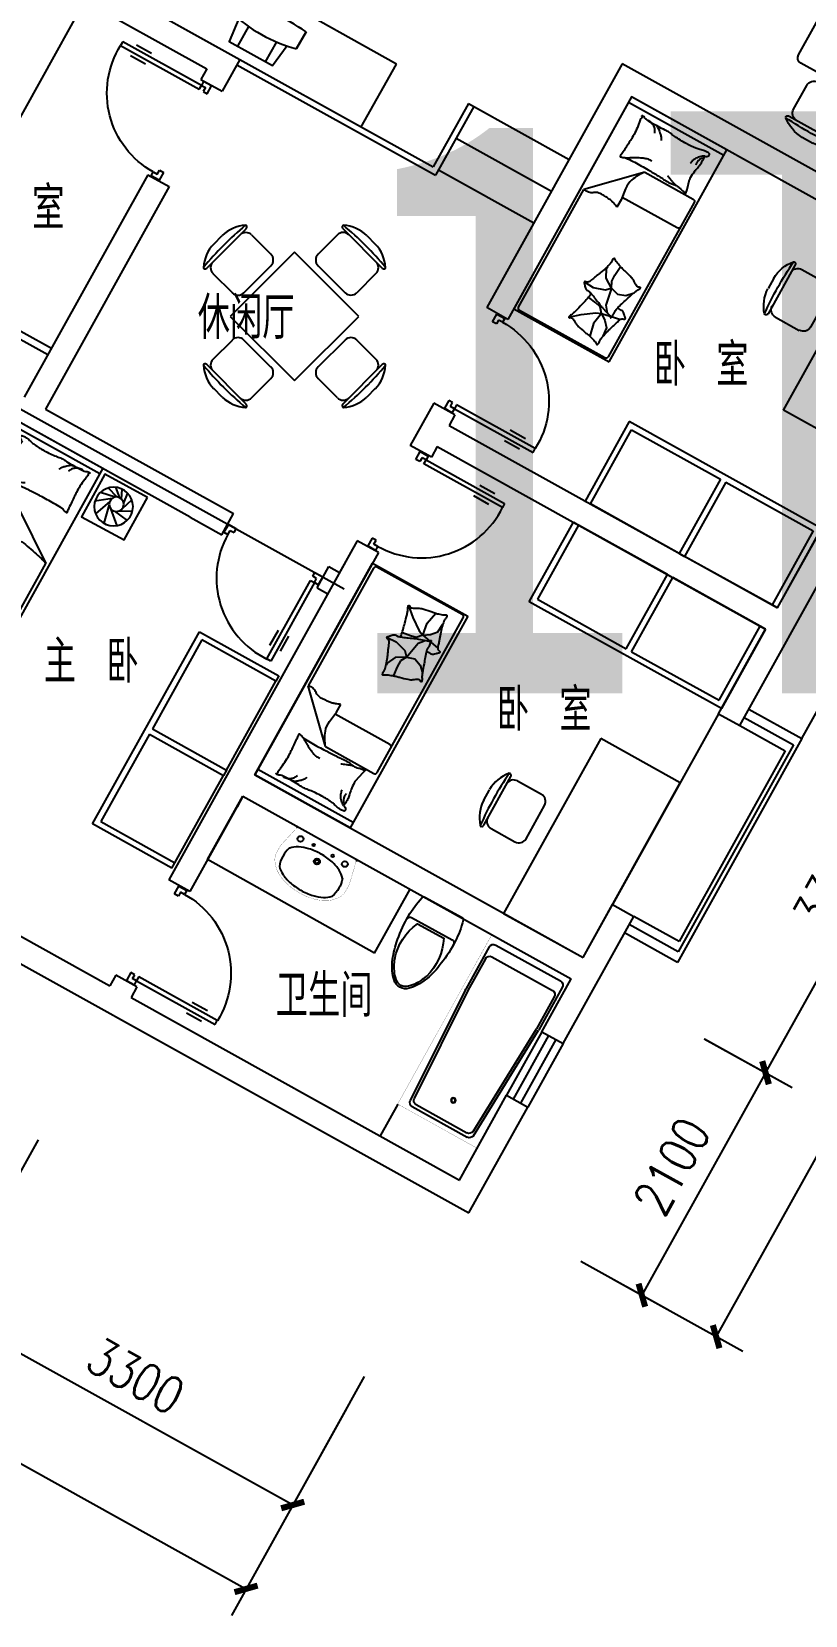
# Model space of a CAD drawing. Header units: millimetres. Extents: x 964 to 43707, y 588 to 33751.
# Drawn here: x 7851 to 14235, y 588 to 13654 of the extents above; entities that cross this region are included whole.
import ezdxf
from ezdxf.enums import TextEntityAlignment as Align

# ---------------------------------------------------------------- set-up
doc = ezdxf.new("R2010")
doc.units = ezdxf.units.MM
for name, color, linetype in [('1', 7, 'Continuous'), ('AXIS', 3, 'Continuous'), ('PUB_DIM', 3, 'Continuous'), ('PUB_TEXT', 7, 'Continuous'), ('PUB_TITLE', 4, 'Continuous'), ('PUB_WINDW', 7, 'Continuous'), ('WALL', 255, 'Continuous'), ('WINDOW', 2, 'Continuous')]:
    doc.layers.add(name, color=color, linetype=linetype)
doc.styles.add('-宋体', font='SimSun.ttf', dxfattribs={"width": 0.8})
doc.styles.add('_XY', font='txt.shx', dxfattribs={"width": 0.8, "bigfont": 'XY.shx'})
doc.styles.add('DIM_FONT', font='SIMPLEX', dxfattribs={"width": 0.8})
doc.styles.add('SIMPLEX', font='SIMPLEX.SHX')
doc.styles.get("Standard").update_dxf_attribs({"font": 'arial.ttf'})
doc.dimstyles.new('NORMAL', dxfattribs={"dimscale": 2, "dimtxt": 300, "dimasz": 1, "dimexe": 250, "dimexo": 300, "dimgap": 0.09, "dimtad": 1, "dimtoh": 1, "dimdec": 0, "dimzin": 0, "dimdsep": 46, "dimtxsty": 'DIM_FONT', "dimcen": 0.09, "dimadec": 0, "dimazin": 0, "dimtfac": 1, "dimtdec": 0, "dimtix": 1, "dimtofl": 0, "dimtmove": 2, "dimatfit": 3, "dimfxl": 1, "dimtolj": 1, "dimtzin": 0, "dimarcsym": 0})

# ---------------------------------------------------------------- blocks, each defined once
blk = doc.blocks.new('_DIMX')
at = {"const_width": 50}
blk.add_lwpolyline([(-70, -70), (70, 70)], dxfattribs=at)
blk = doc.blocks.new('*D37')
at = {"color": 0, "linetype": 'ByBlock', "transparency": 16777216}
for p, q in [((405739, 97337), (404790, 95629)), ((404912, 95847), (413018, 91341)), ((413847, 92830), (412898, 91122))]:
    blk.add_line(p, q, dxfattribs=at)
at = {"layer": 'DEFPOINTS', "color": 0, "linetype": 'ByBlock', "transparency": 16777216}
for p in [(405885, 97599), (413993, 93092), (413019, 91341)]:
    blk.add_point(p, dxfattribs=at)
at = {"color": 0, "linetype": 'ByBlock', "transparency": 16777216}
for p, rotation in [((404911, 95848), 150.933076142615), ((413019, 91341), 330.9330761426149)]:
    blk.add_blockref('_DIMX', p, dxfattribs=dict(at, rotation=rotation))
at = {"color": 7, "linetype": 'ByBlock', "transparency": 16777216, "insert": (409111, 93856), "char_height": 300, "attachment_point": 5, "rotation": 330.9331, "style": '_XY'}
blk.add_mtext('\\A1;9300', dxfattribs=at)
blk = doc.blocks.new('*D38')
at = {"color": 0, "linetype": 'ByBlock', "transparency": 16777216}
for p, q in [((406079, 97949), (405196, 96359)), ((410540, 93675), (405318, 96577)), ((411303, 95045), (410419, 93456))]:
    blk.add_line(p, q, dxfattribs=at)
at = {"layer": 'DEFPOINTS', "color": 0, "linetype": 'ByBlock', "transparency": 16777216}
for p in [(406225, 98211), (405317, 96578), (411449, 95308)]:
    blk.add_point(p, dxfattribs=at)
at = {"color": 0, "linetype": 'ByBlock', "transparency": 16777216}
for p, rotation in [((405317, 96578), 150.9330761426137), ((410541, 93674), 330.9330761426137)]:
    blk.add_blockref('_DIMX', p, dxfattribs=dict(at, rotation=rotation))
at = {"color": 7, "linetype": 'ByBlock', "transparency": 16777216, "insert": (408075, 95388), "char_height": 300, "attachment_point": 5, "rotation": 330.9331, "style": '_XY'}
blk.add_mtext('\\A1;6000', dxfattribs=at)
blk = doc.blocks.new('*D39')
at = {"color": 0, "linetype": 'ByBlock', "transparency": 16777216}
for p, q in [((411108, 94696), (410398, 93418)), ((413403, 92034), (410521, 93636)), ((413993, 93092), (413283, 91815))]:
    blk.add_line(p, q, dxfattribs=at)
at = {"layer": 'DEFPOINTS', "color": 0, "linetype": 'ByBlock', "transparency": 16777216}
for p in [(411254, 94958), (410520, 93636), (414139, 93355)]:
    blk.add_point(p, dxfattribs=at)
at = {"color": 0, "linetype": 'ByBlock', "transparency": 16777216}
for p, rotation in [((410520, 93636), 150.9330761426135), ((413404, 92033), 330.9330761426135)]:
    blk.add_blockref('_DIMX', p, dxfattribs=dict(at, rotation=rotation))
at = {"color": 7, "linetype": 'ByBlock', "transparency": 16777216, "insert": (412108, 93097), "char_height": 300, "attachment_point": 5, "rotation": 330.9331, "style": '_XY'}
blk.add_mtext('\\A1;3300', dxfattribs=at)
blk = doc.blocks.new('M_E10')
for p, q in [((-740, -70), (-740, -680)), ((-700, -30), (-302, -30)), ((-640, -90), (-640, -660)), ((-600, -50), (-300, -50)), ((-300, -50), (695, -96)), ((-298, -30), (724, -76)), ((760, -116), (760, -634)), ((730, -136), (730, -614)), ((-700, -720), (-302, -720)), ((-600, -700), (-300, -700)), ((695, -654), (-300, -700)), ((685, -654), (-300, -700)), ((724, -674), (-298, -720))]:
    blk.add_line(p, q)
at = {"const_width": 1.5}
for points in [[(-800, 0), (800, 0)], [(-800, -750), (-800, 0)], [(800, 0), (800, -750)], [(800, -750), (-800, -750)]]:
    blk.add_lwpolyline(points, dxfattribs=at)
for radius in [20, 16]:
    blk.add_circle((550, -386), radius)
for centre, start, end in [((-700, -70), 90, 180), ((-600, -90), 90, 180), ((-302, -70), 83.7966, 90), ((690, -136), 0, 83.3675), ((720, -116), 0, 83.7966), ((690, -614), 276.6325, 0), ((720, -634), 276.2034, 0), ((-700, -680), 180, 270), ((-600, -660), 180, 270), ((-302, -680), 270, 276.2034)]:
    blk.add_arc(centre, 40, start, end)
at = {"width": 0.8, "flags": 9}
for tag in ['XSIZE', 'YSIZE']:
    blk.add_attdef(tag, (0, 0), '', height=0.5, dxfattribs=at)
blk = doc.blocks.new('*D40')
at = {"color": 0, "linetype": 'ByBlock', "transparency": 16777216}
for p, q in [((421691, 104060), (422765, 103463)), ((422546, 103583), (416899, 93423)), ((416042, 93898), (417117, 93301))]:
    blk.add_line(p, q, dxfattribs=at)
at = {"layer": 'DEFPOINTS', "color": 0, "linetype": 'ByBlock', "transparency": 16777216}
for p in [(421428, 104205), (415780, 94044), (416898, 93422)]:
    blk.add_point(p, dxfattribs=at)
at = {"color": 0, "linetype": 'ByBlock', "transparency": 16777216}
for p, rotation in [((422546, 103584), 60.9330761426126), ((416898, 93422), 240.9330761426126)]:
    blk.add_blockref('_DIMX', p, dxfattribs=dict(at, rotation=rotation))
at = {"color": 7, "linetype": 'ByBlock', "transparency": 16777216, "insert": (419460, 98649), "char_height": 300, "attachment_point": 5, "rotation": 60.9331, "style": '_XY'}
blk.add_mtext('\\A1;11400', dxfattribs=at)
blk = doc.blocks.new('*D41')
at = {"color": 0, "linetype": 'ByBlock', "transparency": 16777216}
for p, q in [((416801, 95880), (417524, 95478)), ((417305, 95599), (416286, 93765)), ((415781, 94045), (416504, 93643))]:
    blk.add_line(p, q, dxfattribs=at)
at = {"layer": 'DEFPOINTS', "color": 0, "linetype": 'ByBlock', "transparency": 16777216}
for p in [(416539, 96026), (415518, 94191), (416285, 93764)]:
    blk.add_point(p, dxfattribs=at)
at = {"color": 0, "linetype": 'ByBlock', "transparency": 16777216}
for p, rotation in [((417306, 95600), 60.93307614260532), ((416285, 93764), 240.9330761426054)]:
    blk.add_blockref('_DIMX', p, dxfattribs=dict(at, rotation=rotation))
at = {"color": 7, "linetype": 'ByBlock', "transparency": 16777216, "insert": (416533, 94828), "char_height": 300, "attachment_point": 5, "rotation": 60.9331, "style": '_XY'}
blk.add_mtext('\\A1;2100', dxfattribs=at)
blk = doc.blocks.new('*D42')
at = {"color": 0, "linetype": 'ByBlock', "transparency": 16777216}
for p, q in [((418404, 98764), (419127, 98362)), ((418908, 98482), (417306, 95600)), ((416800, 95879), (417524, 95477))]:
    blk.add_line(p, q, dxfattribs=at)
at = {"layer": 'DEFPOINTS', "color": 0, "linetype": 'ByBlock', "transparency": 16777216}
for p in [(418141, 98910), (416538, 96025), (417305, 95599)]:
    blk.add_point(p, dxfattribs=at)
at = {"color": 0, "linetype": 'ByBlock', "transparency": 16777216}
for p, rotation in [((418908, 98483), 60.93307614260461), ((417305, 95599), 240.9330761426046)]:
    blk.add_blockref('_DIMX', p, dxfattribs=dict(at, rotation=rotation))
at = {"color": 7, "linetype": 'ByBlock', "transparency": 16777216, "insert": (417844, 97187), "char_height": 300, "attachment_point": 5, "rotation": 60.9331, "style": '_XY'}
blk.add_mtext('\\A1;3300', dxfattribs=at)
blk = doc.blocks.new('M_C54TQD')
for p, q in [((0, -52), (1500, -52)), ((26, -509), (26, -1968)), ((853, -489), (46, -489)), ((853, -489), (1472, -916)), ((46, -761), (915, -761)), ((1472, -1968), (1472, -916)), ((381, -1368), (395, -1471)), ((778, -1368), (698, -1472)), ((161, -1514), (137, -1518)), ((255, -1552), (161, -1514)), ((324, -1645), (255, -1552)), ((395, -1471), (369, -1593)), ((528, -1559), (509, -1470)), ((548, -1617), (528, -1559)), ((698, -1472), (623, -1603)), ((90, -1638), (87, -1645)), ((188, -1621), (90, -1638)), ((257, -1618), (188, -1621)), ((324, -1645), (257, -1618)), ((369, -1593), (324, -1645)), ((324, -1645), (510, -1664)), ((324, -1645), (355, -1728)), ((510, -1664), (560, -1700)), ((605, -1658), (548, -1617)), ((605, -1658), (594, -1752)), ((623, -1603), (605, -1658)), ((605, -1658), (734, -1626)), ((605, -1658), (655, -1721)), ((734, -1626), (837, -1640)), ((837, -1640), (873, -1660)), ((335, -1810), (281, -1873)), ((355, -1728), (335, -1810)), ((560, -1700), (572, -1709)), ((592, -1767), (580, -1861)), ((655, -1721), (720, -1769)), ((720, -1769), (813, -1769)), ((46, -1988), (1452, -1988))]:
    blk.add_line(p, q)
blk.add_lwpolyline([(0, -2000), (0, 0), (1500, 0), (1500, -2000)], close=True)
for points in [[(101, -127, -0.263368), (73, -108, -0.494818), (82, -89, -0.049225), (100, -88, -0.036831), (124, -89, -0.031893), (161, -97, 0.035782), (195, -104, 0.032941), (285, -110, 0.026564), (396, -104, 0.017905), (434, -99, -0.033397), (454, -97, -0.03204), (491, -97, 0.018442), (555, -101, 0.010837), (620, -100, 0.014624), (668, -97, 0.111249), (691, -89, -0.153708), (708, -86, -0.076444), (715, -87, -0.215512), (717, -89, -0.585858), (714, -92, 0.363489), (709, -95, 0.191716), (709, -106, -0.129675), (711, -123, -0.01735), (708, -140, 0.019326), (706, -155, 0.018818), (699, -223, 0.021828), (698, -283, 0.006204), (700, -316, 0.001963), (706, -423, 0.028341), (710, -459, -0.117014), (709, -468, -0.36606), (708, -469, -0.03973), (694, -466, -0.048309), (681, -461, 0.062981), (670, -457, 0.04058), (647, -454, 0.014345), (580, -451, 0.005484), (454, -452, 0.007153), (358, -455, 0.008762), (316, -458, -0.008153), (270, -461, -0.06251), (213, -456, 0.078669), (167, -454, 0.047825), (145, -459, -0.034494), (114, -466, -0.023571), (89, -469, -0.510228), (88, -468), (95, -438), (116, -356, 0.073041), (118, -336, 0.023305), (112, -275, 0.018299), (108, -252, -0.01097), (101, -214, -0.042281), (98, -180, -0.027201), (101, -126)], [(101, -127, -0.077379), (136, -152, -0.077379), (161, -187, -0.047525), (171, -211, -0.047525), (176, -238)], [(575, -101, 0.027842), (551, -111, 0.048685), (539, -119, 0.023666), (511, -144, 0.031223), (492, -164, 0.046801), (486, -172, 0.023191), (478, -189)], [(657, -95, 0.088153), (622, -98, 0.088153), (591, -114, 0.077547), (569, -135, 0.077547), (555, -162)], [(810, -127, -0.263368), (782, -108, -0.494818), (791, -89, -0.049225), (809, -88, -0.036831), (833, -89, -0.031893), (871, -97, 0.035782), (905, -104, 0.032941), (994, -110, 0.026564), (1106, -104, 0.017905), (1143, -99, -0.033397), (1163, -97, -0.03204), (1200, -97, 0.018442), (1265, -101, 0.010837), (1329, -100, 0.014624), (1377, -97, 0.111249), (1400, -89, -0.153708), (1417, -86, -0.076444), (1424, -87, -0.215512), (1426, -89, -0.585858), (1423, -92, 0.363489), (1419, -95, 0.191716), (1419, -106, -0.129675), (1421, -123, -0.01735), (1418, -140, 0.019326), (1415, -155, 0.018818), (1408, -223, 0.021828), (1407, -283, 0.006204), (1409, -316, 0.001963), (1415, -423, 0.028341), (1419, -459, -0.117014), (1419, -468, -0.36606), (1417, -469, -0.03973), (1404, -466, -0.048309), (1390, -461, 0.062981), (1379, -457, 0.04058), (1356, -454, 0.014345), (1289, -451, 0.005484), (1164, -452, 0.007153), (1067, -455, 0.008762), (1025, -458, -0.008153), (979, -461, -0.06251), (922, -456, 0.078669), (877, -454, 0.047825), (854, -459, -0.034494), (823, -466, -0.023571), (798, -469, -0.510228), (797, -468), (805, -438), (825, -356, 0.073041), (827, -336, 0.023305), (821, -275, 0.018299), (817, -252, -0.01097), (810, -214, -0.042281), (807, -180, -0.027201), (810, -126)], [(1284, -101, 0.027842), (1260, -111, 0.048685), (1248, -119, 0.023666), (1220, -144, 0.031223), (1201, -164, 0.046801), (1196, -172, 0.023191), (1188, -189)], [(1366, -95, 0.088153), (1332, -98, 0.088153), (1300, -114, 0.077547), (1279, -135, 0.077547), (1265, -162)], [(99, -143, -0.05369), (114, -156, -0.070312), (122, -168, -0.015448), (125, -177, -0.013244), (129, -187, -0.082127), (132, -205, -0.064164), (129, -228)], [(661, -455, 0.016108), (622, -429, 0.024599), (595, -414, 0.009477), (546, -391, 0.015937), (516, -378, 0.072521), (500, -375, 0.033339), (463, -375)], [(191, -454, 0.009729), (219, -445, 0.009729), (246, -435, 0.007971), (267, -426, 0.007971), (289, -416)], [(853, -489, -0.085272), (917, -599, -0.124044), (926, -686), (912, -782), (914, -912)], [(901, -454, 0.009729), (928, -445, 0.009729), (955, -435, 0.007971), (977, -426, 0.007971), (998, -416)], [(914, -912, 0.007867), (1032, -894, 0.009508), (1128, -876, 0.006616), (1193, -862, -0.023828), (1212, -858, -0.080713), (1230, -859, -0.009591), (1383, -891, -0.013133), (1416, -899, -0.007859), (1472, -916)], [(464, -1480, 0.025626), (476, -1478, 0.0108), (605, -1436, 0.00456), (692, -1405, 0.01125), (727, -1391, 0.069394), (746, -1380, -0.079756), (763, -1371, -0.106399), (778, -1368, -0.328642), (782, -1372, -0.299547), (779, -1378, 0.189917), (774, -1387, 0.033518), (773, -1397, 0.075627), (773, -1402, 0.053489), (776, -1410, 0.017838), (788, -1432, 0.038394), (805, -1456, -0.059529), (816, -1472, -0.035943), (826, -1498, -0.011245), (852, -1585, -0.006203), (862, -1624, 0.010783), (868, -1647, 0.019485), (873, -1660, 0.005062), (892, -1710, 0.101392), (909, -1736, -0.223768), (914, -1749, -0.25558), (911, -1754, -0.081563), (895, -1759, -0.071805), (878, -1759, 0.069985), (861, -1759, 0.03546), (801, -1772, 0.029432), (732, -1797, 0.001554), (699, -1811, -0.00152), (665, -1826, -0.004735), (629, -1840, 0.00382), (586, -1859, 0.296001), (564, -1891, -0.649774), (542, -1900, -0.02319), (538, -1895, 0.0288), (534, -1892, 0.005727), (527, -1886, -0.004358), (519, -1878, -0.027528), (502, -1861, -0.046214), (493, -1850, -0.194121), (490, -1833, 0.133719), (489, -1809, 0.005779), (482, -1787, 0.008882)]]:
    blk.add_lwpolyline(points, format="xyb")
blk.add_lwpolyline([(58, -1583, 0.101392), (40, -1559, -0.223768), (34, -1546, -0.25558), (36, -1541, -0.081563), (52, -1535, -0.071805), (69, -1534, 0.069985), (86, -1532, 0.03546), (145, -1515, 0.029432), (211, -1485, 0.001554), (244, -1468, -0.00152), (276, -1451, -0.004735), (311, -1433, 0.00382), (353, -1412, 0.296001), (372, -1378, -0.649774), (393, -1367, -0.02319), (398, -1372, 0.0288), (402, -1375, 0.005727), (409, -1380, -0.004358), (418, -1387, -0.027528), (436, -1403, -0.046214), (445, -1414, -0.194121), (450, -1430, 0.133719), (453, -1454, 0.011505), (471, -1496, 0.008882), (497, -1550, 0.012426), (535, -1618, -0.033612), (547, -1644), (570, -1701), (588, -1744, 0.224341), (603, -1757, -0.722772), (603, -1766, -0.103513), (599, -1767, 0.053465), (592, -1767, 0.030109), (569, -1772, -0.031436), (547, -1776, -0.05324), (532, -1776, 0.05518), (517, -1777, 0.056271), (492, -1783, 0.0108), (366, -1835, 0.00456), (281, -1873, 0.01125), (247, -1889, 0.069394), (229, -1902, -0.079756), (213, -1912, -0.106399), (199, -1915, -0.328642), (195, -1912, -0.299547), (196, -1906, 0.189917), (201, -1896, 0.033518), (202, -1886, 0.075627), (201, -1882, 0.053489), (197, -1874, 0.017838), (184, -1853, 0.038394), (165, -1830, -0.059529), (153, -1815, -0.035943), (140, -1790, -0.011245), (108, -1705, -0.006203), (95, -1667, 0.010783), (87, -1645, 0.019485), (82, -1632, 0.005062)], format="xyb", close=True)
for centre, start, end in [((46, -509), 90, 180), ((46, -741), 180, 270), ((46, -1968), 180, 270), ((1452, -1968), 270, 0)]:
    blk.add_arc(centre, 20, start, end)
at = {"style": 'DIM_FONT', "width": 0.8, "flags": 9}
for tag in ['XSIZE', 'YSIZE']:
    blk.add_attdef(tag, (0, 0), '', height=0.5, dxfattribs=at)
blk = doc.blocks.new('A$C75BA48BB')
at = {"layer": '1'}
for p, q in [((736, 1347), (835, 1347)), ((556, 1247), (1016, 1247)), ((561, 1180), (561, 955)), ((1011, 1180), (1011, 955)), ((628, 887), (943, 887)), ((1650, 750), (0, 750)), ((0, 750), (0, 0)), ((1650, 0), (1650, 750)), ((0, 0), (1650, 0))]:
    blk.add_line(p, q, dxfattribs=at)
for centre, radius, start, end in [((746, 1032), 316, 91.7651, 130.7265), ((826, 1032), 316, 49.2735, 88.2349), ((546, 1263), 10, 130.7265, 202.67), ((556, 1267), 20, 202.67, 270), ((786, -1431), 2713, 84.8023, 95.1977), ((628, 1180), 67.5, 90, 180), ((943, 1180), 67.5, 0, 90), ((1016, 1267), 20, 270, 337.33), ((1025, 1263), 10, 337.33, 49.2735), ((628, 955), 67.5, 180, 270), ((943, 955), 67.5, 270, 0)]:
    blk.add_arc(centre, radius, start, end, dxfattribs=at)
at = {"layer": '1', "width": 0.8, "flags": 9}
for tag in ['YSIZE', 'XSIZE']:
    blk.add_attdef(tag, (1647, 0), '', height=0.5, dxfattribs=at)
blk = doc.blocks.new('M_C55HKH')
for p, q in [((0, -52), (900, -52)), ((26, -509), (26, -1968)), ((503, -489), (46, -489)), ((503, -489), (872, -858)), ((46, -761), (564, -761)), ((872, -1968), (872, -858)), ((299, -1273), (295, -1270)), ((307, -1352), (299, -1273)), ((146, -1456), (100, -1409)), ((278, -1459), (305, -1407)), ((278, -1459), (357, -1410)), ((305, -1407), (307, -1352)), ((357, -1410), (393, -1337)), ((393, -1337), (392, -1318)), ((211, -1478), (146, -1456)), ((278, -1459), (211, -1478)), ((278, -1459), (251, -1606)), ((317, -1498), (278, -1459)), ((412, -1527), (317, -1498)), ((495, -1523), (412, -1527)), ((163, -1664), (89, -1649)), ((249, -1682), (175, -1667)), ((249, -1682), (196, -1718)), ((219, -1643), (211, -1652)), ((251, -1606), (219, -1643)), ((249, -1682), (286, -1639)), ((249, -1682), (266, -1787)), ((292, -1700), (249, -1682)), ((286, -1639), (333, -1628)), ((333, -1628), (405, -1618)), ((154, -1766), (147, -1841)), ((196, -1718), (154, -1766)), ((266, -1787), (243, -1892)), ((391, -1769), (292, -1700)), ((469, -1839), (391, -1769)), ((46, -1988), (852, -1988))]:
    blk.add_line(p, q)
blk.add_lwpolyline([(0, -2000), (0, 0), (900, 0), (900, -2000)], close=True)
for points in [[(135, -134, -0.263368), (107, -115, -0.494818), (116, -96, -0.049225), (134, -94, -0.036831), (158, -96, -0.031893), (196, -104, 0.035782), (230, -111, 0.032941), (319, -117, 0.026564), (430, -111, 0.017905), (468, -106, -0.033397), (488, -104, -0.03204), (525, -104, 0.018442), (590, -107, 0.010837), (654, -107, 0.014624), (702, -104, 0.111249), (725, -96, -0.153708), (742, -92, -0.076444), (749, -94, -0.215512), (751, -96, -0.585858), (748, -99, 0.363489), (744, -102, 0.191716), (743, -113, -0.129675), (745, -130, -0.01735), (742, -147, 0.019326), (740, -162, 0.018818), (733, -230, 0.021828), (732, -289, 0.006204), (734, -323, 0.001963), (740, -430, 0.028341), (744, -466, -0.117014), (744, -475, -0.36606), (742, -476, -0.03973), (728, -473, -0.048309), (715, -468, 0.062981), (704, -464, 0.04058), (681, -461, 0.014345), (614, -458, 0.005484), (488, -459, 0.007153), (392, -462, 0.008762), (350, -465, -0.008153), (304, -468, -0.06251), (247, -463, 0.078669), (201, -461, 0.047825), (179, -466, -0.034494), (148, -473, -0.023571), (123, -476, -0.510228), (122, -475), (129, -445), (150, -363, 0.073041), (152, -343, 0.023305), (146, -282, 0.018299), (142, -259, -0.01097), (135, -221, -0.042281), (132, -187, -0.027201), (135, -133)], [(609, -107, 0.027842), (585, -118, 0.048685), (573, -126, 0.023666), (545, -150, 0.031223), (526, -171, 0.046801), (521, -179, 0.023191), (513, -196)], [(691, -102, 0.088153), (656, -105, 0.088153), (625, -120, 0.077547), (604, -142, 0.077547), (590, -169)], [(133, -150, -0.05369), (148, -163, -0.070312), (156, -175, -0.015448), (159, -183, -0.013244), (163, -194, -0.082127), (166, -212, -0.064164), (163, -235)], [(135, -134, -0.077379), (170, -159, -0.077379), (195, -194, -0.047525), (205, -218, -0.047525), (210, -244)], [(695, -462, 0.016108), (656, -436, 0.024599), (629, -421, 0.009477), (580, -397, 0.015937), (550, -385, 0.072521), (534, -381, 0.033339), (498, -381)], [(225, -460, 0.009729), (253, -451, 0.009729), (280, -441, 0.007971), (301, -432, 0.007971), (323, -423)], [(503, -489, -0.085272), (566, -599, -0.124044), (575, -686), (562, -782), (563, -854)], [(563, -854, -0.027362), (602, -838, -0.040834), (629, -830, -0.038441), (717, -821, -0.076528), (761, -826, -0.103649), (788, -840, 0.093398), (818, -857, 0.072727), (841, -861, 0.052315), (872, -858)], [(400, -1581, 0.025626), (402, -1591, 0.0108), (426, -1697, 0.00456), (445, -1769, 0.01125), (454, -1797, 0.069394), (462, -1813, -0.079756), (468, -1827, -0.106399), (469, -1839, -0.328642), (466, -1842, -0.299547), (461, -1840, 0.189917), (454, -1835, 0.033518), (446, -1833, 0.075627), (442, -1833, 0.053489), (436, -1835, 0.017838), (418, -1843, 0.038394), (397, -1855, -0.059529), (384, -1862, -0.035943), (362, -1869, -0.011245), (291, -1884, -0.006203), (259, -1889, 0.010783), (241, -1893, 0.019485), (230, -1895, 0.005062), (188, -1908, 0.101392), (167, -1919, -0.223768), (156, -1922, -0.25558), (153, -1920, -0.081563), (150, -1907, -0.071805), (151, -1893, 0.069985), (152, -1879, 0.03546), (145, -1831, 0.029432), (130, -1774, 0.001554), (121, -1746, -0.00152), (112, -1718, -0.004735), (102, -1689, 0.00382), (91, -1653, 0.296001), (66, -1634, -0.649774), (61, -1616, -0.02319), (65, -1613, 0.0288), (68, -1610, 0.005727), (73, -1605, -0.004358), (80, -1599, -0.027528), (94, -1586, -0.046214), (104, -1580, -0.194121), (117, -1579, 0.133719), (137, -1580, 0.005779), (155, -1575, 0.008882)]]:
    blk.add_lwpolyline(points, format="xyb")
blk.add_lwpolyline([(345, -1251, 0.101392), (366, -1238, -0.223768), (377, -1234, -0.25558), (380, -1236, -0.081563), (384, -1249, -0.071805), (384, -1263, 0.069985), (384, -1277, 0.03546), (394, -1324, 0.029432), (414, -1380, 0.001554), (425, -1407, -0.00152), (437, -1434, -0.004735), (448, -1462, 0.00382), (462, -1497, 0.296001), (488, -1515, -0.649774), (495, -1532, -0.02319), (491, -1536, 0.0288), (488, -1539, 0.005727), (484, -1544, -0.004358), (478, -1551, -0.027528), (464, -1564, -0.046214), (455, -1571, -0.194121), (442, -1573, 0.133719), (422, -1574, 0.011505), (387, -1586, 0.008882), (343, -1604, 0.012426), (286, -1629, -0.033612), (264, -1637), (218, -1652), (182, -1663, 0.224341), (170, -1674, -0.722772), (163, -1673, -0.103513), (163, -1670, 0.053465), (163, -1664, 0.030109), (161, -1646, -0.031436), (159, -1628, -0.05324), (160, -1616, 0.05518), (161, -1604, 0.056271), (157, -1583, 0.0108), (124, -1480, 0.00456), (100, -1409, 0.01125), (89, -1381, 0.069394), (80, -1366, -0.079756), (73, -1353, -0.106399), (71, -1341, -0.328642), (74, -1338, -0.299547), (79, -1340, 0.189917), (86, -1344, 0.033518), (94, -1345, 0.075627), (98, -1345, 0.053489), (104, -1343, 0.017838), (122, -1333, 0.038394), (141, -1319, -0.059529), (154, -1311, -0.035943), (175, -1303, -0.011245), (245, -1283, -0.006203), (276, -1275, 0.010783), (295, -1270, 0.019485), (305, -1266, 0.005062)], format="xyb", close=True)
for centre, start, end in [((46, -509), 90, 180), ((46, -741), 180, 270), ((46, -1968), 180, 270), ((852, -1968), 270, 0)]:
    blk.add_arc(centre, 20, start, end)
at = {"style": 'DIM_FONT', "width": 0.8, "flags": 9}
for tag in ['XSIZE', 'YSIZE']:
    blk.add_attdef(tag, (0, 0), '', height=0.5, dxfattribs=at)
blk = doc.blocks.new('M_A23MCU')
for p, q in [((-0.454, 0.081), (-0.454, 0.905)), ((-0.454, 0.905), (-0.413, 0.905)), ((-0.413, 0.905), (-0.413, 0.081)), ((-0.489, 0.782), (-0.489, 0.624)), ((-0.378, 0.782), (-0.378, 0.624)), ((-0.495, -0.002), (-0.495, 0.081)), ((-0.495, 0.081), (-0.454, 0.081)), ((-0.413, 0.081), (-0.454, 0.081)), ((-0.454, 0.081), (-0.454, 0.039)), ((-0.454, 0.039), (-0.413, 0.039)), ((-0.413, 0.039), (-0.413, -0.002)), ((0.412, 0.039), (0.412, -0.002)), ((0.453, 0.039), (0.412, 0.039)), ((0.453, 0.081), (0.453, 0.039)), ((0.494, 0.081), (0.453, 0.081)), ((0.494, -0.002), (0.494, 0.081)), ((-0.413, -0.002), (-0.495, -0.002)), ((-0.495, -0.002), (-0.495, -0.002)), ((0.412, -0.002), (0.494, -0.002)), ((0.494, -0.002), (0.494, -0.002))]:
    blk.add_line(p, q)
blk.add_arc((-0.372, 0.082), 0.825, 359.9283, 92.866)
blk = doc.blocks.new('A$C5F09389E')
at = {"layer": '1'}
for p, q in [((0, 750), (1815, 750)), ((0, 0), (0, 750)), ((50, 700), (50, 0)), ((876, 700), (50, 700)), ((876, 700), (876, 0)), ((1765, 700), (926, 700)), ((926, 700), (926, 0)), ((1765, 0), (1765, 700)), ((1815, 750), (1815, 0)), ((0, 0), (50, 0)), ((50, 0), (876, 0)), ((926, 0), (876, 0)), ((926, 0), (1765, 0)), ((1815, 0), (1765, 0))]:
    blk.add_line(p, q, dxfattribs=at)
at = {"layer": '1', "width": 0.8, "flags": 9}
for tag in ['YSIZE', 'XSIZE']:
    blk.add_attdef(tag, (901, 750), '', height=0.5, dxfattribs=at)
blk = doc.blocks.new('U_E14DMC')
for points in [[(45, 227, 0.043026), (26, 440, 0.056336), (-20, 597, 0.098945), (-104, 721, 0.197302), (-175, 751, 0.197302), (-246, 721, 0.098945), (-330, 597, 0.056336), (-376, 440, 0.043026), (-395, 227, 0.043026)], [(-394, 252, 0.015542), (-394, 200, 0.055493), (-369, 15, 0.344103), (-350, 0), (0, 0, 0.344103), (19, 15, 0.055493), (44, 200, 0.015542), (44, 252)], [(-395, 227, 0.386524), (-365, 200), (15, 200, 0.386524), (45, 227)]]:
    blk.add_lwpolyline(points, format="xyb")
blk.add_lwpolyline([(-324, 567, 0.191306), (-299, 222), (-51, 222, 0.191306), (-26, 567, 0.009071), (-36, 591, 0.098945), (-116, 709, 0.197302), (-175, 733, 0.197302), (-234, 709, 0.098945), (-314, 591, 0.009071)], format="xyb", close=True)
at = {"flags": 9}
for tag in ['XSIZE', 'YSIZE']:
    blk.add_attdef(tag, (0, 0), '', height=0.5, dxfattribs=at)
blk = doc.blocks.new('_E1OIJ')
at = {"extrusion": (0, 0, -1), "zscale": -1, "rotation": 133.0798325905204}
blk.add_blockref('U_E14DMC', (43, 280), dxfattribs=at)
at = {"style": 'DIM_FONT', "width": 0.8, "flags": 9}
for tag in ['XSIZE', 'YSIZE']:
    blk.add_attdef(tag, (0, 0), '', height=0.5, dxfattribs=at)
blk = doc.blocks.new('_WBLK')
for p, q in [((-0.5, 0.5), (0.5, 0.5)), ((0.5, 0.167), (-0.5, 0.167)), ((0.5, -0.167), (-0.5, -0.167)), ((-0.5, -0.5), (0.5, -0.5))]:
    blk.add_line(p, q)
at = {"style": 'SIMPLEX', "flags": 9}
blk.add_attdef('A', text='', height=1, dxfattribs=at).set_placement((0, 1.5), align=Align.MIDDLE)
blk = doc.blocks.new('M_E11')
for p, q in [((-280, -10), (-280, 0)), ((280, 0), (280, -10)), ((-251, -189), (-251, -186)), ((-248, -183), (-250, -185))]:
    blk.add_line(p, q)
at = {"const_width": 1.5}
for points in [[(-280, 0), (280, 0)], [(-326, -200), (-280, -5)], [(326, -204), (280, -5)]]:
    blk.add_lwpolyline(points, dxfattribs=at)
for points in [[(253, -188, 0.098208), (193, -141, 0.066287), (110, -111, 0.052428), (0, -100, 0.052428), (-110, -111, 0.066287), (-193, -141, 0.093876), (-251, -186, 0.171377)], [(-250, -358, 0.091341), (-193, -401, 0.066287), (-110, -431, 0.052428), (0, -442, 0.052428), (110, -431, 0.066287), (193, -401, 0.091756), (250, -358, 0.171377)]]:
    blk.add_lwpolyline(points, format="xyb")
for points in [[(-326, -200, 0.008223), (-326, -204, 0.149285)], [(-326, -266, 0.149285), (-304, -337, 0.107079), (-231, -408, 0.075625), (-131, -450, 0.062436), (-1, -467, 0.062436), (130, -452, 0.075625), (230, -410, 0.107079), (304, -339, 0.149285), (326, -268, 0.005205), (326, -266, 0.086596)]]:
    blk.add_lwpolyline(points, format="xyb", dxfattribs=at)
at = {"const_width": 1.5, "flags": 128}
for points in [[(-326, -204), (-326, -268)], [(326, -204), (326, -268)]]:
    blk.add_lwpolyline(points, dxfattribs=at)
at = {"flags": 128}
for points in [[(-253, -188, 0.172546), (-250, -358, 0.726395)], [(253, -188, -0.172546), (250, -358, -0.726395)]]:
    blk.add_lwpolyline(points, format="xyb", dxfattribs=at)
for centre, radius in [((-210, -75), 24), ((-210, -75), 24), ((-210, -75), 24), ((-90, -65), 10), ((90, -65), 10), ((210, -75), 24), ((0, -170), 25), ((0, -170), 15)]:
    blk.add_circle(centre, radius)
blk.add_arc((-250, -186), 1, 131.3224, 180)
at = {"width": 0.8, "flags": 9}
for tag in ['XSIZE', 'YSIZE']:
    blk.add_attdef(tag, (0, 0), '', height=0.5, dxfattribs=at)
blk = doc.blocks.new('M_C25MYD')
for p, q in [((-389, 921), (-290, 921)), ((298, 921), (397, 921)), ((-569, 821), (-109, 821)), ((117, 821), (577, 821)), ((-564, 754), (-564, 529)), ((-114, 754), (-114, 529)), ((122, 754), (122, 529)), ((572, 754), (572, 529)), ((-497, 461), (-182, 461)), ((190, 461), (505, 461)), ((-746, 342), (-746, -308)), ((704, 392), (-696, 392)), ((754, -308), (754, 342)), ((-696, -358), (704, -358)), ((-564, -720), (-564, -495)), ((-182, -427), (-497, -427)), ((-114, -720), (-114, -495)), ((122, -720), (122, -495)), ((505, -427), (190, -427)), ((572, -720), (572, -495)), ((-109, -787), (-569, -787)), ((-290, -887), (-389, -887)), ((577, -787), (117, -787)), ((397, -887), (298, -887))]:
    blk.add_line(p, q)
for centre, radius, start, end in [((-379, 606), 316, 91.7651, 130.7265), ((-300, 606), 316, 49.2735, 88.2349), ((307, 606), 316, 91.7651, 130.7265), ((387, 606), 316, 49.2735, 88.2349), ((-579, 837), 10, 130.7265, 202.67), ((-569, 841), 20, 202.67, 270), ((-339, -1857), 2713, 84.8023, 95.1977), ((-497, 754), 67.5, 90, 180), ((-182, 754), 67.5, 0, 90), ((-109, 841), 20, 270, 337.33), ((-100, 837), 10, 337.33, 49.2735), ((108, 837), 10, 130.7265, 202.67), ((117, 841), 20, 202.67, 270), ((347, -1857), 2713, 84.8023, 95.1977), ((190, 754), 67.5, 90, 180), ((505, 754), 67.5, 0, 90), ((577, 841), 20, 270, 337.33), ((587, 837), 10, 337.33, 49.2735), ((-497, 529), 67.5, 180, 270), ((-182, 529), 67.5, 270, 0), ((190, 529), 67.5, 180, 270), ((505, 529), 67.5, 270, 0), ((-696, 342), 50, 90, 180), ((704, 342), 50, 0, 90), ((-696, -308), 50, 180, 270), ((704, -308), 50, 270, 0), ((-497, -495), 67.5, 90, 180), ((-182, -495), 67.5, 0, 90), ((190, -495), 67.5, 90, 180), ((505, -495), 67.5, 0, 90), ((-497, -720), 67.5, 180, 270), ((-182, -720), 67.5, 270, 0), ((190, -720), 67.5, 180, 270), ((505, -720), 67.5, 270, 0), ((-579, -803), 10, 157.33, 229.2735), ((-569, -807), 20, 90, 157.33), ((-379, -572), 316, 229.2735, 268.2349), ((-339, 1890), 2713, 264.8023, 275.1977), ((-300, -572), 316, 271.7651, 310.7265), ((-109, -807), 20, 22.67, 90), ((-100, -803), 10, 310.7265, 22.67), ((108, -803), 10, 157.33, 229.2735), ((117, -807), 20, 90, 157.33), ((307, -572), 316, 229.2735, 268.2349), ((347, 1890), 2713, 264.8023, 275.1977), ((387, -572), 316, 271.7651, 310.7265), ((577, -807), 20, 22.67, 90), ((587, -803), 10, 310.7265, 22.67)]:
    blk.add_arc(centre, radius, start, end)
at = {"width": 0.8, "flags": 9}
for tag in ['XSIZE', 'YSIZE']:
    blk.add_attdef(tag, (0, 0), '', height=0.5, dxfattribs=at)
blk = doc.blocks.new('M_C36OAK')
for p, q in [((-447, 1650), (-447, 750)), ((3, 1650), (-447, 1650)), ((3, 750), (3, 1650)), ((-1019, 1347), (-920, 1347)), ((-1199, 1247), (-739, 1247)), ((-1194, 1180), (-1194, 955)), ((-744, 1180), (-744, 955)), ((-1127, 887), (-812, 887)), ((-1647, 750), (-1647, 0)), ((3, 750), (-1647, 750)), ((3, 0), (3, 750)), ((-1647, 0), (3, 0))]:
    blk.add_line(p, q)
for centre, radius, start, end in [((-1009, 1032), 316, 91.7651, 130.7265), ((-929, 1032), 316, 49.2735, 88.2349), ((-1208, 1263), 10, 130.7265, 202.67), ((-1199, 1267), 20, 202.67, 270), ((-969, -1431), 2713, 84.8023, 95.1977), ((-1127, 1180), 67.5, 90, 180), ((-812, 1180), 67.5, 0, 90), ((-739, 1267), 20, 270, 337.33), ((-730, 1263), 10, 337.33, 49.2735), ((-1127, 955), 67.5, 180, 270), ((-812, 955), 67.5, 270, 0)]:
    blk.add_arc(centre, radius, start, end)
at = {"width": 0.8, "flags": 9}
for tag in ['XSIZE', 'YSIZE']:
    blk.add_attdef(tag, (0, 0), '', height=0.5, dxfattribs=at)
blk = doc.blocks.new('A$C4B216491')
for p, q in [((186, 437), (0, 437)), ((187, 173), (0, 173))]:
    blk.add_line(p, q)
for points in [[(205, 539), (0, 514), (0, 106), (205, 81)], [(380, 620), (380, 620), (220, 620)], [(220, 620), (380, 620)], [(0, 514), (0, 106)], [(220, 0), (380, 0)], [(380, 0), (220, 0)]]:
    blk.add_lwpolyline(points)
for centre, radius, start, end in [((1412, 310), 1232, 165.4226, 194.5774), ((-4102, 310), 4492, 356.0431, 3.9569)]:
    blk.add_arc(centre, radius, start, end)
blk = doc.blocks.new('M_C5')
for p, q in [((-60, 63), (-50, 152)), ((-28, 86), (7, 160)), ((-9, 88), (59, 149)), ((-54, -14), (-154, 45)), ((-71, 21), (-106, 120)), ((12, 83), (112, 114)), ((26, 75), (152, 50)), ((42, 53), (156, -35)), ((48, 21), (102, -123)), ((-26, -30), (-153, -47)), ((14, -26), (-99, -126)), ((41, -2), (5, -160))]:
    blk.add_line(p, q)
for centre, radius in [((0, 0), 160), ((-11, 28), 60)]:
    blk.add_circle(centre, radius)
at = {"width": 0.8, "flags": 9}
for tag in ['XSIZE', 'YSIZE']:
    blk.add_attdef(tag, (0, 0), '', height=0.5, dxfattribs=at)
blk = doc.blocks.new('U_A1NXH')
blk.add_lwpolyline([(-194, 186), (206, 186), (206, -214), (-194, -214)], close=True)
blk.add_blockref('M_C5', (14, -14))
at = {"style": 'DIM_FONT', "width": 0.8, "flags": 9}
for tag in ['XSIZE', 'YSIZE']:
    blk.add_attdef(tag, (0, 0), '', height=0.5, dxfattribs=at)
blk = doc.blocks.new('M_C31TFZ')
for p, q in [((-729, 395), (-404, 720)), ((-672, 593), (-602, 663)), ((-359, 669), (-200, 510)), ((348, 669), (189, 510)), ((393, 721), (718, 395)), ((591, 664), (661, 594)), ((-5, 527), (-536, -3)), ((525, -3), (-5, 527)), ((-423, 192), (-200, 415)), ((189, 415), (412, 192)), ((-678, 351), (-518, 192)), ((667, 351), (508, 192)), ((-536, -3), (-5, -533)), ((-5, -533), (525, -3)), ((-677, -357), (-518, -198)), ((-200, -421), (-423, -198)), ((412, -198), (190, -420)), ((667, -357), (508, -198)), ((-403, -726), (-729, -401)), ((-359, -675), (-200, -516)), ((349, -675), (190, -516)), ((718, -401), (393, -726)), ((-602, -670), (-672, -599)), ((661, -599), (591, -669))]:
    blk.add_line(p, q)
for centre, radius, start, end in [((1327, -1336), 2713, 129.8023, 140.1977), ((-386, 434), 316, 94.2735, 133.2349), ((-407, 621), 67.5, 45, 135), ((-408, 738), 10, 22.33, 94.2735), ((-418, 734), 20, 315, 22.33), ((396, 622), 67.5, 45, 135), ((407, 735), 20, 157.67, 225), ((398, 738), 10, 85.7265, 157.67), ((-1338, -1336), 2713, 39.8023, 50.1977), ((375, 434), 316, 46.7651, 85.7265), ((-442, 377), 316, 136.7651, 175.7265), ((431, 377), 316, 4.2735, 43.2349), ((-747, 400), 10, 175.7265, 247.67), ((-743, 409), 20, 247.67, 315), ((-630, 399), 67.5, 135, 225), ((-248, 462), 67.5, 315, 45), ((237, 462), 67.5, 135, 225), ((619, 399), 67.5, 315, 45), ((732, 409), 20, 225, 292.33), ((736, 400), 10, 292.33, 4.2735), ((-471, 239), 67.5, 225, 315), ((460, 240), 67.5, 225, 315), ((-471, -246), 67.5, 45, 135), ((460, -245), 67.5, 45, 135), ((-630, -405), 67.5, 135, 225), ((619, -405), 67.5, 315, 45), ((-747, -406), 10, 112.33, 184.2735), ((-442, -383), 316, 184.2735, 223.2349), ((1328, 1330), 2713, 219.8023, 230.1977), ((-743, -415), 20, 45, 112.33), ((-248, -468), 67.5, 315, 45), ((237, -468), 67.5, 135, 225), ((-1338, 1330), 2713, 309.8023, 320.1977), ((431, -383), 316, 316.7651, 355.7265), ((732, -415), 20, 67.67, 135), ((736, -406), 10, 355.7265, 67.67), ((-385, -440), 316, 226.7651, 265.7265), ((-407, -627), 67.5, 225, 315), ((-408, -744), 10, 265.7265, 337.67), ((-418, -741), 20, 337.67, 45), ((396, -627), 67.5, 225, 315), ((407, -740), 20, 135, 202.33), ((398, -744), 10, 202.33, 274.2735), ((375, -439), 316, 274.2735, 313.2349)]:
    blk.add_arc(centre, radius, start, end)
at = {"width": 0.8, "flags": 9}
for tag in ['XSIZE', 'YSIZE']:
    blk.add_attdef(tag, (0, 0), '', height=0.5, dxfattribs=at)
blk = doc.blocks.new('1T4F69')
blk.add_line((12664.5, -26279.6), (11790, -27852.9))
at = {"layer": '1'}
for p, q in [((10007, -20918.8), (8173.7, -19893.5)), ((9714.2, -21442.5), (10007, -20918.8)), ((7159.4, -23265.4), (4712, -21905.1)), ((7130.2, -23317.9), (4682.9, -21957.5)), ((8447, -27482.1), (8740.3, -26958.6)), ((9826.4, -28254.9), (8447, -27482.1))]:
    blk.add_line(p, q, dxfattribs=at)
at = {"layer": '1', "extrusion": (0, 0, -1)}
for p, q in [((9826.4, -28254.9), (10120.5, -27725.8)), ((10017, -29498.8), (9871.3, -29761))]:
    blk.add_line(p, q, dxfattribs=at)
at = {"layer": 'AXIS'}
blk.add_line((3565.9, -21908.7), (9576, -25249.3), dxfattribs=at)
at = {"layer": 'WALL'}
for p, q in [((5994.6, -19597.6), (8442, -20957.9)), ((7047.7, -19954.1), (8714, -20880.3)), ((8714, -20880.3), (8568.2, -21142.5)), ((8442, -20957.9), (8393.4, -21045.3)), ((11869.2, -20917.9), (10751.7, -22928.2)), ((14753.5, -22521.1), (11869.2, -20917.9)), ((8393.4, -21045.3), (8568.2, -21142.5)), ((11946.8, -21189.9), (10926.6, -23025.4)), ((14656.4, -22696), (11946.8, -21189.9)), ((7956.1, -21832), (6935.9, -23667.5)), ((8131, -21929.1), (7110.7, -23764.6)), ((7956.1, -21832), (8131, -21929.1)), ((8303.7, -24656.6), (4915.8, -22773.5)), ((10926.6, -23025.4), (10751.7, -22928.2)), ((7110.7, -23764.6), (8663.1, -24627.5)), ((10314.5, -23714.9), (10120.2, -24064.5)), ((10489.3, -23812), (10314.5, -23714.9)), ((10489.3, -23812), (10440.7, -23899.4)), ((10440.7, -23899.4), (13150.3, -25405.5)), ((10295, -24161.7), (10120.2, -24064.5)), ((10343.6, -24074.3), (10295, -24161.7)), ((10343.6, -24074.3), (13053.1, -25580.3)), ((8303.7, -24656.6), (8565.9, -24802.3)), ((8565.9, -24802.3), (8663.1, -24627.5)), ((9857.7, -24948.3), (8837.5, -26783.8)), ((9682.9, -24851.1), (9537.2, -25113.4)), ((9857.7, -24948.3), (9682.9, -24851.1)), ((12839.3, -26376.7), (13640.9, -24934.6)), ((13150.3, -25405.5), (13466.1, -24837.4)), ((9585.8, -25026), (8128.3, -27648.1)), ((9352.6, -25239.6), (9449.8, -25064.8)), ((9449.8, -25064.8), (9537.2, -25113.4)), ((9352.6, -25239.6), (9440, -25288.2)), ((12664.5, -26279.6), (13053.1, -25580.3)), ((12664.5, -26279.6), (12839.3, -26376.7)), ((8837.5, -26783.8), (11547, -28289.9)), ((4794.2, -26939), (7642.4, -28522.2)), ((8740.3, -26958.6), (8303.1, -27745.3)), ((8740.3, -26958.6), (8691.7, -27046)), ((8740.3, -26958.6), (11449.9, -28464.7)), ((4697, -27113.8), (10604.4, -30397.4)), ((8303.1, -27745.3), (8128.3, -27648.1)), ((11381.8, -28998.9), (11964.8, -27950)), ((11547, -28289.9), (11790, -27852.9)), ((11790, -27852.9), (11964.8, -27950)), ((7691, -28434.8), (7642.4, -28522.2)), ((7865.8, -28531.9), (7691, -28434.8)), ((11207, -28901.7), (11449.9, -28464.7)), ((11401.3, -28552.1), (11449.9, -28464.7)), ((7865.8, -28531.9), (7817.2, -28619.3)), ((7817.2, -28619.3), (10526.8, -30125.4)), ((11207, -28901.7), (11381.8, -28998.9)), ((10526.8, -30125.4), (10915.5, -29426.2)), ((10604.4, -30397.4), (11090.3, -29523.3)), ((10915.5, -29426.2), (11090.3, -29523.3))]:
    blk.add_line(p, q, dxfattribs=at)
at = {"layer": 'WINDOW'}
for p, q in [((8189.5, -20588.8), (10310.1, -21767.4)), ((8689.7, -20924), (10329.5, -21835.4)), ((10601.6, -21243), (10310.1, -21767.4)), ((10645.3, -21267.3), (10329.5, -21835.4)), ((10601.6, -21243), (11431.9, -21704.6)), ((10499.5, -21529.5), (11286.2, -21966.8)), ((10353.8, -21791.7), (11140.4, -22229)), ((13352.3, -26482.9), (14001.9, -25314.2)), ((12915.3, -26240), (13352.3, -26482.9)), ((12839.3, -26376.7), (13213, -26584.5)), ((12877.3, -26308.4), (13282.6, -26533.7)), ((13352.3, -26482.9), (12325.8, -28329.7)), ((13282.6, -26533.7), (12332.1, -28243.7)), ((13213, -26584.5), (12338.5, -28157.8)), ((12338.5, -28157.8), (11964.8, -27950)), ((12325.8, -28329.7), (11888.8, -28086.8)), ((12332.1, -28243.7), (11926.8, -28018.4))]:
    blk.add_line(p, q, dxfattribs=at)
at = {"layer": '1'}
for name, p, rotation in [('M_C36OAK', (7435.2, -20402.1), 60.93307614261376), ('M_C54TQD', (6273.2, -23522.4), 330.9330761426139), ('A$C5F09389E', (13053.1, -25580.3), 150.9330761426136), ('M_C55HKH', (9624.1, -27221.1), 150.9330761426136), ('A$C5F09389E', (8154.7, -27552.5), 60.93307614261353), ('A$C75BA48BB', (11547, -28289.9), 60.93307614261353), ('M_E11', (9434.9, -27349.9), 330.4233467225323), ('_E1OIJ', (10288, -28071.6), 284.4784275344686)]:
    blk.add_blockref(name, p, dxfattribs=dict(at, rotation=rotation))
at = {"layer": '1', "xscale": -1}
for name, p, rotation in [('M_C25MYD', (14132.8, -20940.2), 330.9330761426139), ('M_C55HKH', (12733.4, -21627.1), 330.9330761426139), ('A$C75BA48BB', (14656.4, -22696), 60.93307614261384), ('A$C5F09389E', (13150.3, -25405.5), 330.9330761426139), ('M_E10', (10405.7, -28799.6), 60.93307614261384)]:
    blk.add_blockref(name, p, dxfattribs=dict(at, rotation=rotation))
at = {"layer": '1', "extrusion": (0, 0, -1), "xscale": -1, "zscale": -1, "rotation": 299.2166274091622}
blk.add_blockref('A$C4B216491', (-9075.6, -20983.5), dxfattribs=at)
at = {"layer": 'PUB_DIM', "xscale": -1, "rotation": 331.4162701809968}
blk.add_blockref('U_A1NXH', (7692.1, -24563.7), dxfattribs=at)
at = {"layer": 'WINDOW'}
for name, p, xscale, yscale, zscale, rotation in [('M_A23MCU', (8262.2, -21487.2), 900, -900, 900, 240.9330761426139), ('M_A23MCU', (10620.5, -23370.1), 900, -900, 900, 60.93307614261384), ('M_A23MCU', (9988.9, -24506.4), 900, 900, 900, 240.9330761426139), ('M_A23MCU', (9007.9, -24933.6), -900, -900, 900, 330.9330761426139), ('M_A23MCU', (7997, -28090), 900, -900, 900, 60.93307614261384), ('_WBLK', (11148.6, -29212.5), 600, 200.0000000000028, 600, 240.9330761426139)]:
    blk.add_blockref(name, p, dxfattribs=dict(at, xscale=xscale, yscale=yscale, zscale=zscale, rotation=rotation))
blk.add_blockref('M_C31TFZ', (9171.1, -22997.2), dxfattribs=at)
at = {"layer": 'PUB_TITLE', "style": '_XY', "width": 0.8}
for s, p in [('卧 室', (6485.4, -22281.3)), ('休闲厅', (8367.3, -23187.2)), ('卧 室', (12130.1, -23574.9)), ('主 卧', (7097.7, -26024.3)), ('卧 室', (10835.5, -26420.8)), ('卫生间', (9011.1, -28779.3))]:
    blk.add_text(s, height=350, dxfattribs=at).set_placement(p)
at = {"layer": 'AXIS'}
for p1, p2, distance, text, picture, middle in [((17175.2, -20634.3), (11527.1, -30795.8), 1279.1, '11400', '*D40', (15206.9, -26190.8)), ((7195.4, -29532.2), (1972, -26628.8), 1868.7, '6000', '*D38', (3821.6, -29451.7)), ((1631.9, -27240.7), (9739.7, -31747.3), -2003.9, '9300', '*D37', (4858, -30983.2))]:
    dim = blk.add_aligned_dim(p1=p1, p2=p2, distance=distance, text=text, dimstyle='NORMAL', override={"dimtxsty": '_XY'}, dxfattribs=at)
    dim.commit()
    dim.dimension.update_dxf_attribs({"geometry": picture, "text_midpoint": middle, "insert": (-404253.1, -124839.7)})
for p1, p2, distance, picture, middle in [((13888.4, -25930.2), (12285.1, -28814.6), 877.3, '*D42', (13591.4, -27652.9)), ((12285.6, -28813.7), (11265.4, -30649.2), 877.3, '*D41', (12280.1, -30011.9)), ((9885.5, -31485.1), (7001.1, -29881.8), 1511.9, '*D39', (7854.5, -31742.7))]:
    dim = blk.add_aligned_dim(p1=p1, p2=p2, distance=distance, dimstyle='NORMAL', override={"dimtxsty": '_XY'}, dxfattribs=at)
    dim.commit()
    dim.dimension.update_dxf_attribs({"geometry": picture, "text_midpoint": middle, "insert": (-404253.1, -124839.7)})

msp = doc.modelspace()

# ---------------------------------------------------------------- block references
at = {"layer": 'PUB_WINDW'}
msp.add_blockref('1T4F69', (854, 34305), dxfattribs=at)

# ---------------------------------------------------------------- texts
at = {"layer": 'PUB_TEXT', "style": '-宋体', "width": 0.8}
msp.add_text('1T4F69', height=4800, dxfattribs=at).set_placement((10364, 8196))

doc.saveas('drawing.dxf')
